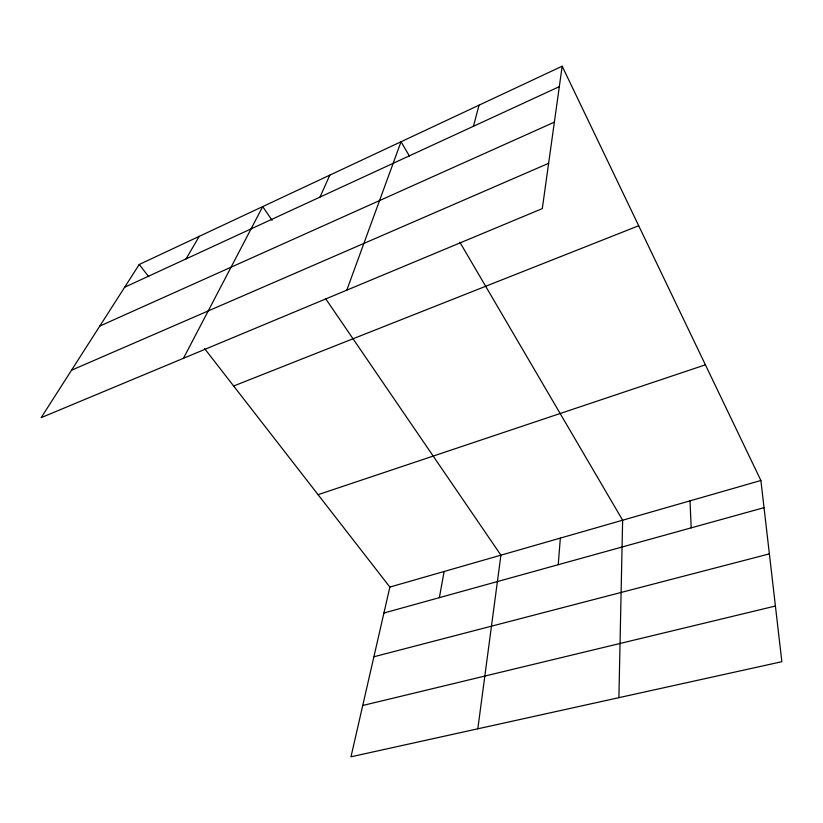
<?xml version="1.0" encoding="UTF-8"?>
<svg xmlns="http://www.w3.org/2000/svg" width="823" height="823" viewBox="0 0 823 823"><rect width="100%" height="100%" fill="white"/><g stroke="black" fill="none" stroke-linecap="round" stroke-linejoin="round"><path stroke-width="1.23" d="M618.896 697.667L622.63 520.208L459.882 242.25M558.231 564.712L560.34 538.098M477.813 728.808L500.909 555.165L325.507 298.512M562.171 66.2L542.306 208.6L41.15 417.662L139.231 264.481L562.171 66.2L760.894 480.498L781.85 661.702L350.979 756.8L389.865 587.066L204.618 348.643M439.359 597.663L444.142 571.471M473.482 126.258L479.027 105.179M346.802 290.159L401.038 141.741L409.453 156.113M319.962 197.108L329.848 175.114M183.488 358.283L262.702 206.604L272.074 220.317M186.06 258.885L199.259 236.345M124.674 287.217L559.311 86.652M99.789 326.083L554.363 122.154M71.529 370.216L548.622 163.314M233.65 386.008L638.689 225.739M318.079 494.674L705.404 364.815M389.865 587.066L760.894 480.498M383.919 613.022L764.032 507.668M373.899 656.764L769.382 553.879M362.727 705.496L775.41 606.026M139.231 264.481L148.696 276.672M690.003 500.857L691.197 527.852"/></g></svg>
